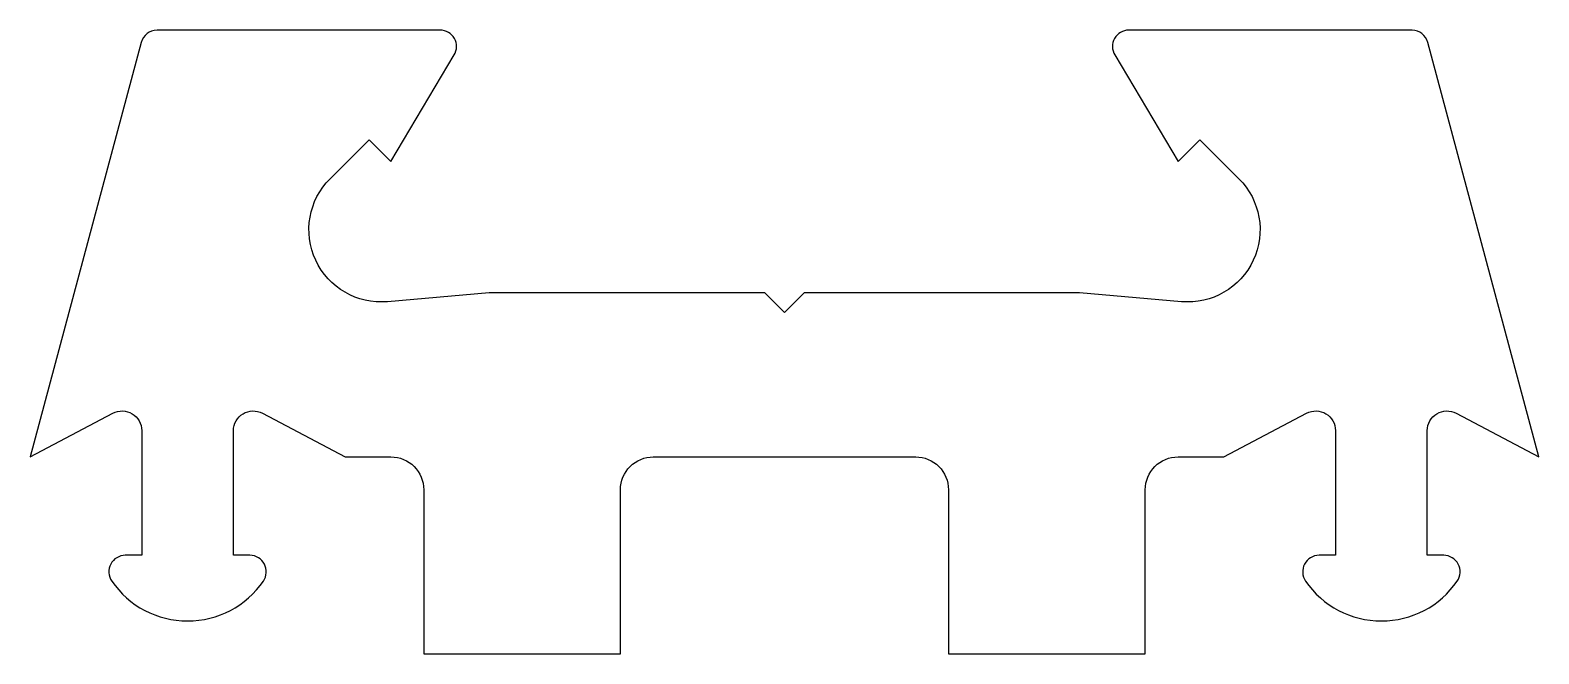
# Model space of a CAD drawing. Extents: x 137.6 to 160.6, y 215.5 to 225.
import ezdxf

# ---------------------------------------------------------------- set-up
doc = ezdxf.new("R2010")
doc.units = 0
doc.header["$LTSCALE"] = 15
doc.layers.add('ANA', color=220, linetype='CONTINUOUS')

msp = doc.modelspace()

# ---------------------------------------------------------------- linework, layer by layer
at = {"layer": 'ANA', "color": 0}
msp.add_lwpolyline([(140.72, 218.905, -0.564828), (141.16, 219.17), (142.42, 218.505), (143.12, 218.505, -0.414214), (143.62, 218.005), (143.62, 215.505), (146.62, 215.505), (146.62, 218.005, -0.414214), (147.12, 218.505), (149.12, 218.505), (151.12, 218.505, -0.414214), (151.62, 218.005), (151.62, 215.505), (154.62, 215.505), (154.62, 218.005, -0.414214), (155.12, 218.505), (155.82, 218.505), (157.08, 219.17, -0.564828), (157.52, 218.905), (157.52, 217.005), (157.27, 217.005, 0.603732), (157.064, 216.613, 0.526316), (159.376, 216.613, 0.603732), (159.17, 217.005), (158.92, 217.005), (158.92, 218.905, -0.564828), (159.36, 219.17), (160.62, 218.505), (158.928, 224.819, 0.339454), (158.687, 225.005), (154.37, 225.005, 0.581685), (154.155, 224.627), (155.12, 223.005), (155.453, 223.337), (156.048, 222.742, -0.700208), (155.174, 220.869), (153.62, 221.005), (149.42, 221.005), (149.12, 220.705), (148.82, 221.005), (144.62, 221.005), (143.066, 220.869, -0.700208), (142.192, 222.742), (142.787, 223.337), (143.12, 223.005), (144.085, 224.627, 0.581685), (143.87, 225.005), (139.554, 225.005, 0.339454), (139.312, 224.819), (137.62, 218.505), (138.88, 219.17, -0.564828), (139.32, 218.905), (139.32, 217.005), (139.07, 217.005, 0.603732), (138.864, 216.613, 0.526316), (141.176, 216.613, 0.603732), (140.97, 217.005), (140.72, 217.005)], format="xyb", close=True, dxfattribs=at)

doc.saveas('drawing.dxf')
